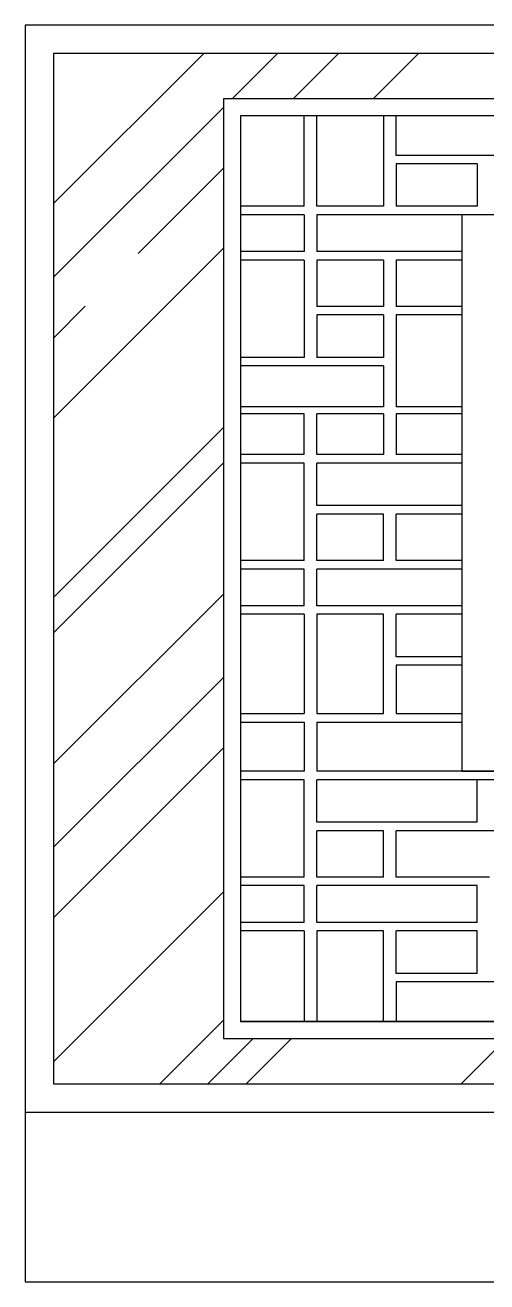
# Model space of a CAD drawing. Extents: x -747 to 1683, y 3278 to 5498.
# Drawn here: x -747 to 67, y 3278 to 5498 of the extents above; entities that cross this region are included whole.
import ezdxf

# ---------------------------------------------------------------- set-up
doc = ezdxf.new("R2010")
doc.units = 0
doc.header["$MEASUREMENT"] = 0
for name, color, linetype in [('2', 2, 'CONTINUOUS'), ('3', 3, 'CONTINUOUS'), ('4', 4, 'CONTINUOUS'), ('7', 7, 'CONTINUOUS'), ('BH', 3, 'CONTINUOUS')]:
    doc.layers.add(name, color=color, linetype=linetype)

msp = doc.modelspace()

# ---------------------------------------------------------------- hatches: boundary and pattern name
at = {"layer": 'BH'}
h = msp.add_hatch(dxfattribs=at)
h.set_pattern_fill('AR-RROOF', color=256, scale=400, angle=45, style=0)
h.set_pattern_definition([(45, (36.64, 130.4), (339.41, 905.097), [6000, -800, 2000, -400]), (45, (271.4, 648), (-659.024, 93.34), [1200, -132, 2400, -300]), (45, (-62.35, 512.25), (1281.277, 1660.287), [3200, -560, 1600, -400])])
h.paths.add_polyline_path([(-697.5, 3628.4), (1632.5, 3628.4), (1632.5, 5448.4), (-697.5, 5448.4)])
h.paths.add_polyline_path([(-397.5, 3708.4), (1332.5, 3708.4), (1332.5, 5368.4), (-397.5, 5368.4)], flags=16)

# ---------------------------------------------------------------- linework, layer by layer
at = {"layer": '2', "linetype": 'CONTINUOUS'}
msp.add_line((-747.5, 3278.4), (1682.5, 3278.4), dxfattribs=at)
at = {"layer": '3', "linetype": 'CONTINUOUS'}
for p, q in [((-254.9, 5178.4), (-254.9, 5338.4)), ((-232.8, 5178.4), (-232.8, 5338.4)), ((-115, 5338.4), (-115, 5178.4)), ((-92.9, 5268.4), (-92.9, 5338.4)), ((189.8, 5268.4), (-92.9, 5268.4)), ((-92.9, 5253.4), (-92.9, 5178.4)), ((49.9, 5253.4), (-92.9, 5253.4)), ((49.9, 5253.4), (49.9, 5178.4)), ((-254.9, 5178.4), (-367.5, 5178.4)), ((-115, 5178.4), (-232.8, 5178.4)), ((49.9, 5178.4), (-92.9, 5178.4)), ((-254.9, 5163.4), (-367.5, 5163.4)), ((-254.9, 5163.4), (-254.9, 5098.4)), ((49.9, 5163.4), (-232.8, 5163.4)), ((-232.8, 5163.4), (-232.8, 5098.4)), ((-254.9, 5098.4), (-367.5, 5098.4)), ((23.4, 5098.4), (-232.8, 5098.4)), ((-254.9, 5083.4), (-367.5, 5083.4)), ((-254.9, 5083.4), (-254.9, 4911.4)), ((-115, 5083.4), (-232.8, 5083.4)), ((-232.8, 5083.4), (-232.8, 5001.4)), ((-115, 5083.4), (-115, 5001.4)), ((23.4, 5083.4), (-92.9, 5083.4)), ((-92.9, 5083.4), (-92.9, 5001.4)), ((-115, 5001.4), (-232.8, 5001.4)), ((23.4, 5001.4), (-92.9, 5001.4)), ((-115, 4986.4), (-232.8, 4986.4)), ((-232.8, 4986.4), (-232.8, 4911.4)), ((-115, 4986.4), (-115, 4911.4)), ((23.4, 4986.4), (-92.9, 4986.4)), ((-92.9, 4986.4), (-92.9, 4824.4)), ((-254.9, 4911.4), (-367.5, 4911.4)), ((-115, 4911.4), (-232.8, 4911.4)), ((-115, 4911.4), (-232.8, 4911.4)), ((-115, 4896.4), (-367.5, 4896.4)), ((-115, 4896.4), (-115, 4824.4)), ((-115, 4824.4), (-367.5, 4824.4)), ((23.4, 4824.4), (-92.9, 4824.4)), ((-254.9, 4811.7), (-367.5, 4811.7)), ((-254.9, 4739.7), (-254.9, 4811.7)), ((-115, 4811.7), (-232.8, 4811.7)), ((-232.8, 4739.7), (-232.8, 4811.7)), ((-115, 4811.7), (-115, 4739.7)), ((23.4, 4811.7), (-92.9, 4811.7)), ((-92.9, 4811.7), (-92.9, 4739.7)), ((-254.9, 4739.7), (-367.5, 4739.7)), ((-115, 4739.7), (-232.8, 4739.7)), ((23.4, 4739.7), (-92.9, 4739.7)), ((-254.9, 4724.7), (-367.5, 4724.7)), ((-254.9, 4552.7), (-254.9, 4724.7)), ((23.4, 4724.7), (-232.8, 4724.7)), ((23.4, 4724.7), (-232.8, 4724.7)), ((-232.8, 4649.7), (-232.8, 4724.7)), ((23.4, 4649.7), (-232.8, 4649.7)), ((-115, 4634.7), (-232.8, 4634.7)), ((-232.8, 4552.7), (-232.8, 4634.7)), ((-115, 4552.7), (-115, 4634.7)), ((23.4, 4634.7), (-92.9, 4634.7)), ((-92.9, 4552.7), (-92.9, 4634.7)), ((-254.9, 4552.7), (-367.5, 4552.7)), ((-115, 4552.7), (-232.8, 4552.7)), ((23.4, 4552.7), (-92.9, 4552.7)), ((-254.9, 4537.7), (-367.5, 4537.7)), ((-254.9, 4472.7), (-254.9, 4537.7)), ((23.4, 4537.7), (-232.8, 4537.7)), ((-232.8, 4472.7), (-232.8, 4537.7)), ((-254.9, 4472.7), (-367.5, 4472.7)), ((23.4, 4472.7), (-232.8, 4472.7)), ((-254.9, 4457.7), (-367.5, 4457.7)), ((-254.9, 4457.7), (-254.9, 4282.4)), ((-232.8, 4457.7), (-232.8, 4282.4)), ((-115, 4457.7), (-232.8, 4457.7)), ((-115, 4282.4), (-115, 4457.7)), ((-92.9, 4382.7), (-92.9, 4457.7)), ((23.4, 4457.7), (-92.9, 4457.7)), ((23.4, 4382.7), (-92.9, 4382.7)), ((23.4, 4367.7), (-92.9, 4367.7)), ((-92.9, 4367.7), (-92.9, 4282.4)), ((-367.5, 4282.4), (-254.9, 4282.4)), ((-367.5, 4267.4), (-254.9, 4267.4)), ((-254.9, 4267.4), (-254.9, 4180.4)), ((-232.8, 4282.4), (-115, 4282.4)), ((-232.8, 4267.4), (23.4, 4267.4)), ((-232.8, 4267.4), (-232.8, 4180.4)), ((-92.9, 4282.4), (23.4, 4282.4)), ((-254.9, 4180.4), (-367.5, 4180.4)), ((940.9, 4180.4), (-232.8, 4180.4)), ((-254.9, 4165.4), (-367.5, 4165.4)), ((-254.9, 3993.4), (-254.9, 4165.4)), ((940.9, 4165.4), (-232.8, 4165.4)), ((940.9, 4165.4), (-232.8, 4165.4)), ((-232.8, 4090.4), (-232.8, 4165.4)), ((49.9, 4090.4), (49.9, 4165.4)), ((49.9, 4090.4), (-232.8, 4090.4)), ((-232.8, 3993.4), (-232.8, 4075.4)), ((-115, 4075.4), (-232.8, 4075.4)), ((-115, 3993.4), (-115, 4075.4)), ((189.8, 4075.4), (-92.9, 4075.4)), ((-92.9, 3993.4), (-92.9, 4075.4)), ((-254.9, 3993.4), (-367.5, 3993.4)), ((-254.9, 3978.4), (-367.5, 3978.4)), ((-254.9, 3913.4), (-254.9, 3978.4)), ((-115, 3993.4), (-232.8, 3993.4)), ((49.9, 3978.4), (-232.8, 3978.4)), ((-232.8, 3913.4), (-232.8, 3978.4)), ((72, 3993.4), (-92.9, 3993.4)), ((49.9, 3913.4), (49.9, 3978.4)), ((-254.9, 3913.4), (-367.5, 3913.4)), ((49.9, 3913.4), (-232.8, 3913.4)), ((-254.9, 3898.4), (-367.5, 3898.4)), ((-254.9, 3898.4), (-254.9, 3738.4)), ((-115, 3898.4), (-232.8, 3898.4)), ((-232.8, 3898.4), (-232.8, 3738.4)), ((-115, 3738.4), (-115, 3898.4)), ((49.9, 3898.4), (-92.9, 3898.4)), ((-92.9, 3823.4), (-92.9, 3898.4)), ((49.9, 3823.4), (49.9, 3898.4)), ((49.9, 3823.4), (-92.9, 3823.4)), ((189.8, 3808.4), (-92.9, 3808.4)), ((-92.9, 3808.4), (-92.9, 3738.4))]:
    msp.add_line(p, q, dxfattribs=at)
at = {"layer": '4'}
for p, q in [((-747.5, 5498.4), (-747.5, 3278.4)), ((1682.5, 5498.4), (-747.5, 5498.4))]:
    msp.add_line(p, q, dxfattribs=at)
at = {"layer": '7', "linetype": 'CONTINUOUS'}
for p, q in [((-367.5, 5338.4), (-367.5, 3738.4)), ((1302.5, 5338.4), (-367.5, 5338.4)), ((1302.5, 3738.4), (-367.5, 3738.4))]:
    msp.add_line(p, q, dxfattribs=at)
at = {"layer": '7'}
msp.add_line((-747.5, 3578.4), (1682.5, 3578.4), dxfattribs=at)
for points in [[(-697.5, 3628.4), (1632.5, 3628.4), (1632.5, 5448.4), (-697.5, 5448.4)], [(-397.5, 3708.4), (1332.5, 3708.4), (1332.5, 5368.4), (-397.5, 5368.4)], [(-367.5, 3738.4), (1302.5, 3738.4), (1302.5, 5338.4), (-367.5, 5338.4)], [(23.4, 4180.4), (913.4, 4180.4), (913.4, 5163.4), (23.4, 5163.4)], [(23.4, 4180.4), (913.4, 4180.4), (913.4, 5163.4), (23.4, 5163.4)]]:
    msp.add_lwpolyline(points, close=True, dxfattribs=at)

doc.saveas('drawing.dxf')
